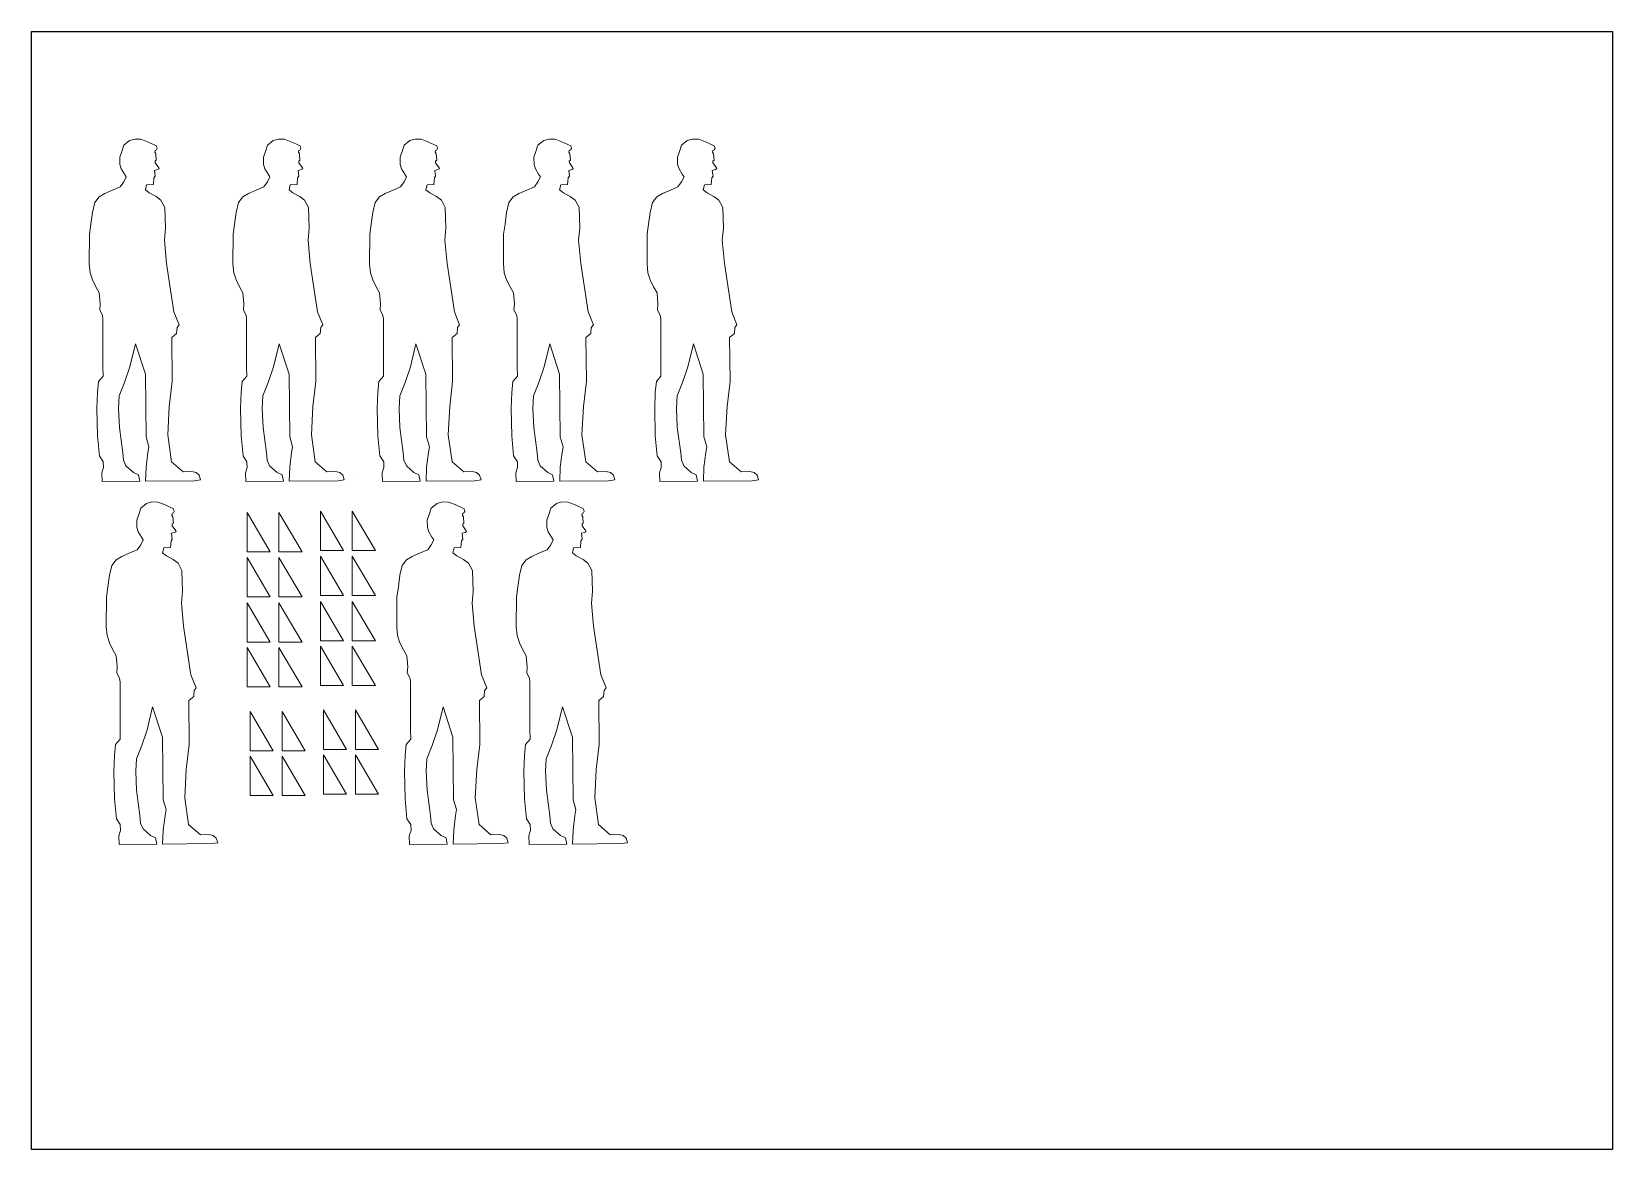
# Model space of a CAD drawing. Header units: millimetres. Extents: x 22 to 442, y -311 to -14.
import ezdxf

# ---------------------------------------------------------------- set-up
doc = ezdxf.new("R2010")
doc.units = ezdxf.units.MM
doc.header["$MEASUREMENT"] = 0
doc.layers.add('切斷', color=1, linetype='Continuous', true_color=0xff0000)
doc.layers.add('標註', color=3, linetype='Continuous')

msp = doc.modelspace()

# ---------------------------------------------------------------- linework, layer by layer
at = {"layer": '切斷', "lineweight": 9}
for points in [[(52.74, -126.04), (52.25, -129.92), (52.11, -133.62), (65.07, -133.51), (66.73, -133.27), (66.36, -132.06), (65.57, -131.36), (64.41, -131.07), (62.13, -131.15), (59.02, -128.46), (57.99, -121.33), (58.4, -113.82), (59.19, -107.15), (59.06, -95.5), (60.35, -94.38), (60.47, -92.85), (61.01, -92.14), (59.64, -88.66), (57.7, -75.77), (57.11, -69.63), (57.4, -66.4), (57.24, -60.93), (56.2, -58.98), (54.88, -58.03), (53.09, -57.03), (52.06, -56.25), (52.39, -54.88), (54.17, -54.79), (54.34, -53.05), (54.67, -52.64), (54.46, -51.06), (55.29, -50.86), (55.59, -50.67), (55.67, -50.61), (55.6, -50.36), (54.65, -49.08), (54.64, -48.57), (54.96, -48.32), (54.81, -46.69), (54.54, -46.21), (54.63, -45.82), (54.97, -45.59), (55.19, -45.28), (55, -44.56), (52.64, -43.44), (50.86, -42.77), (49.24, -42.73), (47.83, -43.1), (46.3, -44.39), (45.76, -46.05), (45.22, -47.58), (45.26, -49.49), (45.63, -50.65), (46.46, -52.06), (46.96, -52.8), (46.3, -54.09), (45.34, -55.42), (43.35, -56.29), (41.24, -57.24), (39.75, -58.11), (38.59, -59.6), (37.96, -62.21), (37.55, -65.32), (37.18, -68.02), (37.13, -75.89), (37.34, -78.26), (37.96, -80.12), (38.88, -82.03), (39.79, -83.6), (40.04, -86.51), (39.91, -88.12), (40.66, -89.66), (40.78, -90.53), (40.78, -103.25), (40.82, -105.78), (39.62, -107.15), (39.33, -110.09), (39.17, -114.32), (39.33, -121.62), (39.83, -126.92), (40.87, -128.46), (40.91, -130.03), (40.45, -131.44), (40.53, -133.72), (50.54, -133.64), (50.21, -131.96), (48.89, -131.36), (46.9, -129.55), (46.24, -128.08), (46.07, -126.07), (45.18, -119.34), (44.94, -114.3), (45.12, -110.98), (46.54, -107.42), (47.96, -103.28), (49.44, -97.17), (52.05, -105.23), (52.23, -121.88), (53, -124.49), (52.74, -126.04)], [(90.91, -126.04), (90.42, -129.92), (90.29, -133.62), (103.25, -133.51), (104.9, -133.27), (104.53, -132.06), (103.74, -131.36), (102.58, -131.07), (100.3, -131.15), (97.19, -128.46), (96.16, -121.33), (96.57, -113.82), (97.36, -107.15), (97.23, -95.5), (98.52, -94.38), (98.64, -92.85), (99.18, -92.14), (97.82, -88.66), (95.87, -75.77), (95.29, -69.63), (95.58, -66.4), (95.41, -60.93), (94.37, -58.98), (93.05, -58.03), (91.27, -57.03), (90.23, -56.25), (90.56, -54.88), (92.34, -54.79), (92.51, -53.05), (92.84, -52.64), (92.63, -51.06), (93.46, -50.86), (93.77, -50.67), (93.85, -50.61), (93.77, -50.36), (92.82, -49.08), (92.81, -48.57), (93.13, -48.32), (92.98, -46.69), (92.72, -46.21), (92.8, -45.82), (93.14, -45.59), (93.36, -45.28), (93.17, -44.56), (90.81, -43.44), (89.03, -42.77), (87.41, -42.73), (86, -43.1), (84.47, -44.39), (83.93, -46.05), (83.39, -47.58), (83.43, -49.49), (83.8, -50.65), (84.63, -52.06), (85.13, -52.8), (84.47, -54.09), (83.51, -55.42), (81.52, -56.29), (79.41, -57.24), (77.92, -58.11), (76.76, -59.6), (76.14, -62.21), (75.72, -65.32), (75.35, -68.02), (75.31, -75.89), (75.51, -78.26), (76.14, -80.12), (77.05, -82.03), (77.96, -83.6), (78.21, -86.51), (78.08, -88.12), (78.83, -89.66), (78.95, -90.53), (78.95, -103.25), (79, -105.78), (77.79, -107.15), (77.5, -110.09), (77.34, -114.32), (77.5, -121.62), (78, -126.92), (79.04, -128.46), (79.08, -130.03), (78.62, -131.44), (78.71, -133.72), (88.71, -133.64), (88.38, -131.96), (87.06, -131.36), (85.07, -129.55), (84.41, -128.08), (84.24, -126.07), (83.35, -119.34), (83.11, -114.3), (83.29, -110.98), (84.71, -107.42), (86.13, -103.28), (87.61, -97.17), (90.22, -105.23), (90.4, -121.88), (91.17, -124.49), (90.91, -126.04)], [(127.24, -126.04), (126.75, -129.92), (126.62, -133.62), (139.58, -133.51), (141.23, -133.27), (140.86, -132.06), (140.07, -131.36), (138.91, -131.07), (136.63, -131.15), (133.52, -128.46), (132.49, -121.33), (132.9, -113.82), (133.69, -107.15), (133.57, -95.5), (134.85, -94.38), (134.97, -92.85), (135.51, -92.14), (134.15, -88.66), (132.2, -75.77), (131.62, -69.63), (131.91, -66.4), (131.74, -60.93), (130.7, -58.98), (129.38, -58.03), (127.6, -57.03), (126.56, -56.25), (126.89, -54.88), (128.67, -54.79), (128.84, -53.05), (129.17, -52.64), (128.96, -51.06), (129.79, -50.86), (130.1, -50.67), (130.18, -50.61), (130.1, -50.36), (129.15, -49.08), (129.14, -48.57), (129.46, -48.32), (129.31, -46.69), (129.05, -46.21), (129.13, -45.82), (129.47, -45.59), (129.69, -45.28), (129.5, -44.56), (127.14, -43.44), (125.36, -42.77), (123.74, -42.73), (122.33, -43.1), (120.8, -44.39), (120.26, -46.05), (119.72, -47.58), (119.76, -49.49), (120.13, -50.65), (120.96, -52.06), (121.46, -52.8), (120.8, -54.09), (119.84, -55.42), (117.85, -56.29), (115.74, -57.24), (114.25, -58.11), (113.09, -59.6), (112.47, -62.21), (112.05, -65.32), (111.68, -68.02), (111.64, -75.89), (111.84, -78.26), (112.47, -80.12), (113.38, -82.03), (114.29, -83.6), (114.54, -86.51), (114.41, -88.12), (115.16, -89.66), (115.28, -90.53), (115.28, -103.25), (115.33, -105.78), (114.12, -107.15), (113.83, -110.09), (113.67, -114.32), (113.83, -121.62), (114.33, -126.92), (115.37, -128.46), (115.41, -130.03), (114.95, -131.44), (115.04, -133.72), (125.05, -133.64), (124.71, -131.96), (123.39, -131.36), (121.4, -129.55), (120.74, -128.08), (120.57, -126.07), (119.68, -119.34), (119.44, -114.3), (119.62, -110.98), (121.04, -107.42), (122.46, -103.28), (123.94, -97.17), (126.55, -105.23), (126.73, -121.88), (127.5, -124.49), (127.24, -126.04)], [(162.79, -126.04), (162.3, -129.92), (162.17, -133.62), (175.13, -133.51), (176.79, -133.27), (176.41, -132.06), (175.63, -131.36), (174.46, -131.07), (172.18, -131.15), (169.08, -128.46), (168.04, -121.33), (168.45, -113.82), (169.24, -107.15), (169.12, -95.5), (170.4, -94.38), (170.53, -92.85), (171.07, -92.14), (169.7, -88.66), (167.75, -75.77), (167.17, -69.63), (167.46, -66.4), (167.29, -60.93), (166.26, -58.98), (164.93, -58.03), (163.15, -57.03), (162.11, -56.25), (162.44, -54.88), (164.23, -54.79), (164.39, -53.05), (164.72, -52.64), (164.52, -51.06), (165.34, -50.86), (165.65, -50.67), (165.73, -50.61), (165.65, -50.36), (164.7, -49.08), (164.69, -48.57), (165.01, -48.32), (164.86, -46.69), (164.6, -46.21), (164.68, -45.82), (165.02, -45.59), (165.25, -45.28), (165.05, -44.56), (162.69, -43.44), (160.91, -42.77), (159.29, -42.73), (157.88, -43.1), (156.35, -44.39), (155.81, -46.05), (155.27, -47.58), (155.31, -49.49), (155.69, -50.65), (156.52, -52.06), (157.01, -52.8), (156.35, -54.09), (155.4, -55.42), (153.41, -56.29), (151.29, -57.24), (149.8, -58.11), (148.64, -59.6), (148.02, -62.21), (147.6, -65.32), (147.23, -68.02), (147.19, -75.89), (147.4, -78.26), (148.02, -80.12), (148.93, -82.03), (149.84, -83.6), (150.09, -86.51), (149.97, -88.12), (150.71, -89.66), (150.84, -90.53), (150.84, -103.25), (150.88, -105.78), (149.68, -107.15), (149.39, -110.09), (149.22, -114.32), (149.39, -121.62), (149.88, -126.92), (150.92, -128.46), (150.96, -130.03), (150.5, -131.44), (150.59, -133.72), (160.6, -133.64), (160.26, -131.96), (158.94, -131.36), (156.96, -129.55), (156.3, -128.08), (156.12, -126.07), (155.23, -119.34), (154.99, -114.3), (155.17, -110.98), (156.59, -107.42), (158.01, -103.28), (159.5, -97.17), (162.1, -105.23), (162.28, -121.88), (163.05, -124.49), (162.79, -126.04)], [(200.95, -126.04), (200.46, -129.92), (200.32, -133.62), (213.28, -133.51), (214.94, -133.27), (214.57, -132.06), (213.78, -131.36), (212.62, -131.07), (210.34, -131.15), (207.23, -128.46), (206.19, -121.33), (206.61, -113.82), (207.4, -107.15), (207.27, -95.5), (208.56, -94.38), (208.68, -92.85), (209.22, -92.14), (207.85, -88.66), (205.9, -75.77), (205.32, -69.63), (205.61, -66.4), (205.45, -60.93), (204.41, -58.98), (203.08, -58.03), (201.3, -57.03), (200.27, -56.25), (200.6, -54.88), (202.38, -54.79), (202.55, -53.05), (202.88, -52.64), (202.67, -51.06), (203.5, -50.86), (203.8, -50.67), (203.88, -50.61), (203.81, -50.36), (202.86, -49.08), (202.85, -48.57), (203.17, -48.32), (203.02, -46.69), (202.75, -46.21), (202.84, -45.82), (203.18, -45.59), (203.4, -45.28), (203.21, -44.56), (200.85, -43.44), (199.06, -42.77), (197.45, -42.73), (196.04, -43.1), (194.5, -44.39), (193.96, -46.05), (193.43, -47.58), (193.47, -49.49), (193.84, -50.65), (194.67, -52.06), (195.17, -52.8), (194.5, -54.09), (193.55, -55.42), (191.56, -56.29), (189.45, -57.24), (187.95, -58.11), (186.79, -59.6), (186.17, -62.21), (185.76, -65.32), (185.38, -68.02), (185.34, -75.89), (185.55, -78.26), (186.17, -80.12), (187.08, -82.03), (188, -83.6), (188.24, -86.51), (188.12, -88.12), (188.87, -89.66), (188.99, -90.53), (188.99, -103.25), (189.03, -105.78), (187.83, -107.15), (187.54, -110.09), (187.37, -114.32), (187.54, -121.62), (188.04, -126.92), (189.07, -128.46), (189.11, -130.03), (188.66, -131.44), (188.74, -133.72), (198.75, -133.64), (198.42, -131.96), (197.09, -131.36), (195.11, -129.55), (194.45, -128.08), (194.28, -126.07), (193.38, -119.34), (193.15, -114.3), (193.32, -110.98), (194.75, -107.42), (196.17, -103.28), (197.65, -97.17), (200.26, -105.23), (200.44, -121.88), (201.21, -124.49), (200.95, -126.04)], [(57.27, -222.47), (56.78, -226.35), (56.64, -230.06), (69.6, -229.95), (71.26, -229.7), (70.89, -228.5), (70.1, -227.79), (68.94, -227.5), (66.66, -227.59), (63.55, -224.89), (62.51, -217.76), (62.93, -210.26), (63.72, -203.58), (63.59, -191.94), (64.88, -190.82), (65, -189.28), (65.54, -188.58), (64.17, -185.1), (62.22, -172.2), (61.64, -166.07), (61.93, -162.84), (61.77, -157.36), (60.73, -155.42), (59.41, -154.46), (57.62, -153.47), (56.59, -152.68), (56.92, -151.31), (58.7, -151.23), (58.87, -149.49), (59.2, -149.07), (58.99, -147.5), (59.82, -147.29), (60.12, -147.1), (60.2, -147.04), (60.13, -146.8), (59.18, -145.51), (59.17, -145), (59.49, -144.76), (59.34, -143.12), (59.07, -142.65), (59.16, -142.25), (59.5, -142.02), (59.72, -141.71), (59.53, -140.99), (57.17, -139.87), (55.38, -139.21), (53.77, -139.17), (52.36, -139.54), (50.82, -140.82), (50.29, -142.48), (49.75, -144.02), (49.79, -145.92), (50.16, -147.08), (50.99, -148.49), (51.49, -149.24), (50.82, -150.52), (49.87, -151.85), (47.88, -152.72), (45.77, -153.67), (44.28, -154.54), (43.11, -156.04), (42.49, -158.65), (42.08, -161.76), (41.71, -164.45), (41.66, -172.33), (41.87, -174.69), (42.49, -176.56), (43.4, -178.46), (44.32, -180.04), (44.57, -182.94), (44.44, -184.56), (45.19, -186.09), (45.31, -186.96), (45.31, -199.69), (45.35, -202.22), (44.15, -203.58), (43.86, -206.53), (43.69, -210.76), (43.86, -218.05), (44.36, -223.36), (45.39, -224.89), (45.44, -226.47), (44.98, -227.88), (45.06, -230.16), (55.07, -230.07), (54.74, -228.39), (53.42, -227.79), (51.43, -225.98), (50.77, -224.51), (50.6, -222.5), (49.71, -215.77), (49.47, -210.73), (49.65, -207.41), (51.07, -203.86), (52.49, -199.71), (53.97, -193.61), (56.58, -201.67), (56.76, -218.32), (57.53, -220.92), (57.27, -222.47)], [(79.07, -141.99), (79.07, -152.44), (85.2, -152.44), (79.07, -141.99)], [(87.55, -141.99), (87.55, -152.44), (93.68, -152.44), (87.55, -141.99)], [(98.55, -141.63), (98.55, -152.08), (104.68, -152.08), (98.55, -141.63)], [(107.02, -141.63), (107.02, -152.08), (113.15, -152.08), (107.02, -141.63)], [(134.46, -222.47), (133.97, -226.35), (133.84, -230.06), (146.8, -229.95), (148.45, -229.7), (148.08, -228.5), (147.29, -227.79), (146.13, -227.5), (143.85, -227.59), (140.74, -224.89), (139.71, -217.76), (140.12, -210.26), (140.91, -203.58), (140.78, -191.94), (142.07, -190.82), (142.19, -189.28), (142.73, -188.58), (141.37, -185.1), (139.42, -172.2), (138.84, -166.07), (139.13, -162.84), (138.96, -157.36), (137.92, -155.42), (136.6, -154.46), (134.82, -153.47), (133.78, -152.68), (134.11, -151.31), (135.89, -151.23), (136.06, -149.49), (136.39, -149.07), (136.18, -147.5), (137.01, -147.29), (137.32, -147.1), (137.4, -147.04), (137.32, -146.8), (136.37, -145.51), (136.36, -145), (136.68, -144.76), (136.53, -143.12), (136.27, -142.65), (136.35, -142.25), (136.69, -142.02), (136.91, -141.71), (136.72, -140.99), (134.36, -139.87), (132.58, -139.21), (130.96, -139.17), (129.55, -139.54), (128.02, -140.82), (127.48, -142.48), (126.94, -144.02), (126.98, -145.92), (127.35, -147.08), (128.18, -148.49), (128.68, -149.24), (128.02, -150.52), (127.06, -151.85), (125.07, -152.72), (122.96, -153.67), (121.47, -154.54), (120.31, -156.04), (119.68, -158.65), (119.27, -161.76), (118.9, -164.45), (118.86, -172.33), (119.06, -174.69), (119.68, -176.56), (120.6, -178.46), (121.51, -180.04), (121.76, -182.94), (121.63, -184.56), (122.38, -186.09), (122.5, -186.96), (122.5, -199.69), (122.55, -202.22), (121.34, -203.58), (121.05, -206.53), (120.89, -210.76), (121.05, -218.05), (121.55, -223.36), (122.59, -224.89), (122.63, -226.47), (122.17, -227.88), (122.26, -230.16), (132.26, -230.07), (131.93, -228.39), (130.61, -227.79), (128.62, -225.98), (127.96, -224.51), (127.79, -222.5), (126.9, -215.77), (126.66, -210.73), (126.84, -207.41), (128.26, -203.86), (129.68, -199.71), (131.16, -193.61), (133.77, -201.67), (133.95, -218.32), (134.72, -220.92), (134.46, -222.47)], [(166.19, -222.47), (165.7, -226.35), (165.56, -230.06), (178.52, -229.95), (180.18, -229.7), (179.81, -228.5), (179.02, -227.79), (177.86, -227.5), (175.58, -227.59), (172.47, -224.89), (171.43, -217.76), (171.85, -210.26), (172.64, -203.58), (172.51, -191.94), (173.8, -190.82), (173.92, -189.28), (174.46, -188.58), (173.09, -185.1), (171.14, -172.2), (170.56, -166.07), (170.85, -162.84), (170.69, -157.36), (169.65, -155.42), (168.33, -154.46), (166.54, -153.47), (165.51, -152.68), (165.84, -151.31), (167.62, -151.23), (167.79, -149.49), (168.12, -149.07), (167.91, -147.5), (168.74, -147.29), (169.04, -147.1), (169.12, -147.04), (169.05, -146.8), (168.1, -145.51), (168.09, -145), (168.41, -144.76), (168.26, -143.12), (167.99, -142.65), (168.08, -142.25), (168.42, -142.02), (168.64, -141.71), (168.45, -140.99), (166.09, -139.87), (164.3, -139.21), (162.69, -139.17), (161.28, -139.54), (159.74, -140.82), (159.21, -142.48), (158.67, -144.02), (158.71, -145.92), (159.08, -147.08), (159.91, -148.49), (160.41, -149.24), (159.74, -150.52), (158.79, -151.85), (156.8, -152.72), (154.69, -153.67), (153.2, -154.54), (152.03, -156.04), (151.41, -158.65), (151, -161.76), (150.63, -164.45), (150.58, -172.33), (150.79, -174.69), (151.41, -176.56), (152.32, -178.46), (153.24, -180.04), (153.49, -182.94), (153.36, -184.56), (154.11, -186.09), (154.23, -186.96), (154.23, -199.69), (154.27, -202.22), (153.07, -203.58), (152.78, -206.53), (152.61, -210.76), (152.78, -218.05), (153.28, -223.36), (154.31, -224.89), (154.36, -226.47), (153.9, -227.88), (153.98, -230.16), (163.99, -230.07), (163.66, -228.39), (162.34, -227.79), (160.35, -225.98), (159.69, -224.51), (159.52, -222.5), (158.62, -215.77), (158.39, -210.73), (158.57, -207.41), (159.99, -203.86), (161.41, -199.71), (162.89, -193.61), (165.5, -201.67), (165.68, -218.32), (166.45, -220.92), (166.19, -222.47)], [(79.07, -153.89), (79.07, -164.34), (85.2, -164.34), (79.07, -153.89)], [(87.55, -153.89), (87.55, -164.34), (93.68, -164.34), (87.55, -153.89)], [(98.55, -153.53), (98.55, -163.98), (104.68, -163.98), (98.55, -153.53)], [(107.02, -153.53), (107.02, -163.98), (113.15, -163.98), (107.02, -153.53)], [(79.07, -165.97), (79.07, -176.42), (85.2, -176.42), (79.07, -165.97)], [(87.55, -165.97), (87.55, -176.42), (93.68, -176.42), (87.55, -165.97)], [(98.55, -165.61), (98.55, -176.06), (104.68, -176.06), (98.55, -165.61)], [(107.02, -165.61), (107.02, -176.06), (113.15, -176.06), (107.02, -165.61)], [(79.07, -177.87), (79.07, -188.32), (85.2, -188.32), (79.07, -177.87)], [(87.55, -177.87), (87.55, -188.32), (93.68, -188.32), (87.55, -177.87)], [(98.55, -177.51), (98.55, -187.96), (104.68, -187.96), (98.55, -177.51)], [(107.02, -177.51), (107.02, -187.96), (113.15, -187.96), (107.02, -177.51)], [(79.91, -194.8), (79.91, -205.26), (86.04, -205.26), (79.91, -194.8)], [(88.38, -194.8), (88.38, -205.26), (94.52, -205.26), (88.38, -194.8)], [(99.38, -194.44), (99.38, -204.9), (105.51, -204.9), (99.38, -194.44)], [(107.86, -194.44), (107.86, -204.9), (113.99, -204.9), (107.86, -194.44)], [(79.91, -206.7), (79.91, -217.16), (86.04, -217.16), (79.91, -206.7)], [(88.38, -206.7), (88.38, -217.16), (94.52, -217.16), (88.38, -206.7)], [(99.38, -206.34), (99.38, -216.8), (105.51, -216.8), (99.38, -206.34)], [(107.86, -206.34), (107.86, -216.8), (113.99, -216.8), (107.86, -206.34)]]:
    msp.add_lwpolyline(points, dxfattribs=at)
at = {"layer": '切斷', "lineweight": 0}
msp.add_lwpolyline([(107.26, -132.52), (107.26, -132.52)], dxfattribs=at)
at = {"layer": '標註'}
msp.add_lwpolyline([(21.82, -311.19), (21.82, -14.19), (441.82, -14.19), (441.82, -311.19)], close=True, dxfattribs=at)

doc.saveas('drawing.dxf')
